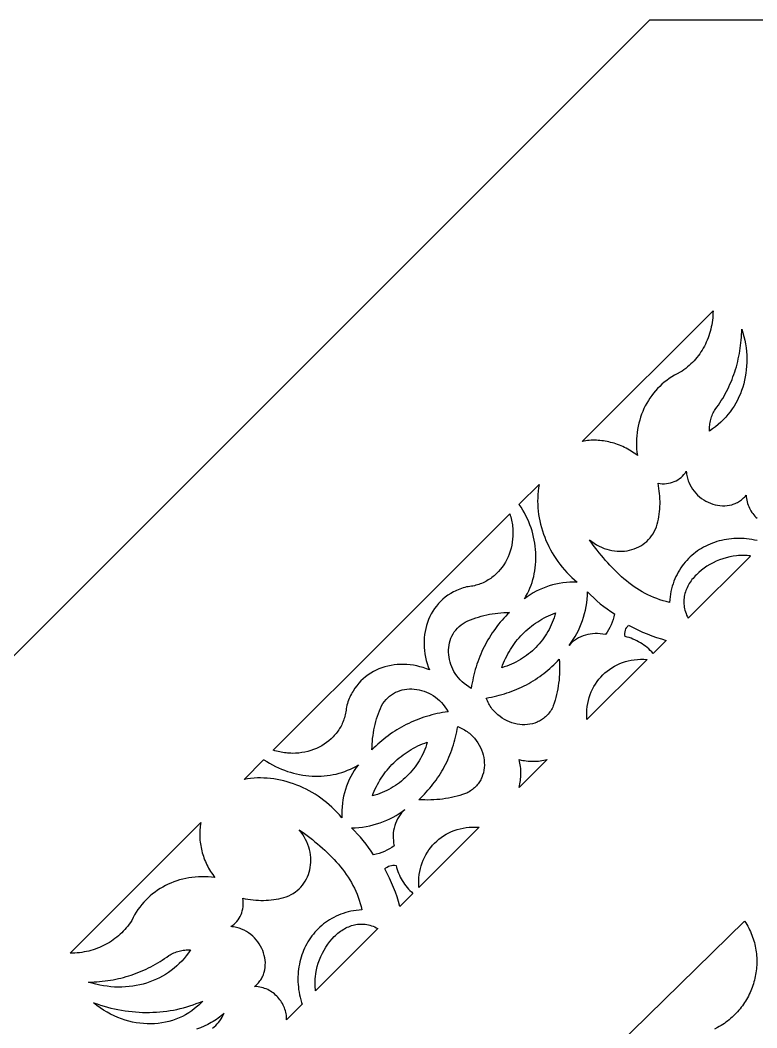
# Model space of a CAD drawing. Extents: x 3927 to 5087, y -513 to 1114.
# Drawn here: x 4330.2 to 4440.6, y 962.5 to 1113.5 of the extents above; entities that cross this region are included whole.
import ezdxf

# ---------------------------------------------------------------- set-up
doc = ezdxf.new("R2010")
doc.units = 0
doc.layers.add('LAYER_1', color=18, linetype='CONTINUOUS')

msp = doc.modelspace()

# ---------------------------------------------------------------- linework, layer by layer
at = {"layer": 'LAYER_1'}
for points in [[(4608.82, 668.5), (4739.16, 798.84), (4739.16, 983.16), (4608.82, 1113.5), (4424.5, 1113.5), (4294.16, 983.16), (4294.16, 798.84), (4424.5, 668.5)], [(4434.01, 1069.59), (4433.99, 1069.24), (4433.97, 1068.88), (4433.93, 1068.53), (4433.88, 1068.19), (4433.82, 1067.84), (4433.76, 1067.51), (4433.68, 1067.17), (4433.59, 1066.84), (4433.5, 1066.51), (4433.39, 1066.19), (4433.27, 1065.87), (4433.15, 1065.55), (4433.01, 1065.24), (4432.87, 1064.94), (4432.72, 1064.64), (4432.56, 1064.35), (4432.38, 1064.06), (4432.2, 1063.77), (4432.02, 1063.5), (4431.82, 1063.23), (4431.61, 1062.96), (4431.4, 1062.71), (4431.17, 1062.46), (4430.94, 1062.21), (4430.7, 1061.98), (4430.46, 1061.75), (4430.2, 1061.53), (4429.94, 1061.31), (4429.67, 1061.11), (4429.39, 1060.91), (4429.1, 1060.72), (4428.67, 1060.51), (4428.26, 1060.28), (4427.85, 1060.04), (4427.46, 1059.78), (4427.09, 1059.51), (4426.72, 1059.22), (4426.37, 1058.92), (4426.04, 1058.61), (4425.72, 1058.28), (4425.41, 1057.95), (4425.12, 1057.6), (4424.84, 1057.23), (4424.57, 1056.86), (4424.33, 1056.48), (4424.09, 1056.09), (4423.87, 1055.68), (4423.67, 1055.27), (4423.49, 1054.85), (4423.32, 1054.42), (4423.16, 1053.98), (4423.03, 1053.54), (4422.91, 1053.08), (4422.81, 1052.62), (4422.72, 1052.16), (4422.65, 1051.69), (4422.6, 1051.21), (4422.57, 1050.73), (4422.55, 1050.24), (4422.56, 1049.75), (4422.58, 1049.25), (4422.62, 1048.75), (4422.68, 1048.25), (4422.45, 1048.43), (4422.22, 1048.59), (4421.98, 1048.75), (4421.74, 1048.91), (4421.5, 1049.06), (4421.25, 1049.2), (4421, 1049.33), (4420.75, 1049.46), (4420.5, 1049.58), (4420.25, 1049.69), (4419.99, 1049.8), (4419.73, 1049.9), (4419.47, 1049.99), (4419.21, 1050.08), (4418.95, 1050.15), (4418.68, 1050.22), (4418.42, 1050.29), (4418.15, 1050.35), (4417.88, 1050.4), (4417.62, 1050.44), (4417.35, 1050.47), (4417.08, 1050.5), (4416.81, 1050.52), (4416.55, 1050.53), (4416.28, 1050.54), (4416.01, 1050.54), (4415.75, 1050.53), (4415.48, 1050.51), (4415.21, 1050.49), (4414.95, 1050.45), (4414.69, 1050.41), (4414.43, 1050.37), (4434.02, 1069.95)], [(4438.33, 1067.2), (4438.5, 1066.64), (4438.65, 1066.08), (4438.78, 1065.52), (4438.88, 1064.96), (4438.97, 1064.4), (4439.03, 1063.84), (4439.07, 1063.28), (4439.08, 1062.73), (4439.08, 1062.18), (4439.06, 1061.64), (4439.01, 1061.1), (4438.94, 1060.57), (4438.86, 1060.04), (4438.75, 1059.52), (4438.62, 1059), (4438.47, 1058.5), (4438.3, 1058), (4438.12, 1057.51), (4437.91, 1057.03), (4437.68, 1056.56), (4437.44, 1056.1), (4437.17, 1055.65), (4436.89, 1055.22), (4436.58, 1054.79), (4436.26, 1054.38), (4435.92, 1053.98), (4435.56, 1053.6), (4435.19, 1053.23), (4434.8, 1052.88), (4434.38, 1052.54), (4433.96, 1052.22), (4433.51, 1051.91), (4433.5, 1052.13), (4433.5, 1052.35), (4433.51, 1052.57), (4433.53, 1052.79), (4433.56, 1053), (4433.59, 1053.21), (4433.63, 1053.42), (4433.68, 1053.63), (4433.74, 1053.83), (4433.81, 1054.03), (4433.88, 1054.23), (4433.96, 1054.43), (4434.05, 1054.62), (4434.15, 1054.8), (4434.25, 1054.99), (4434.36, 1055.16), (4434.6, 1055.48), (4434.82, 1055.81), (4435.05, 1056.14), (4435.26, 1056.47), (4435.47, 1056.81), (4435.67, 1057.15), (4435.86, 1057.5), (4436.05, 1057.85), (4436.23, 1058.2), (4436.4, 1058.56), (4436.56, 1058.92), (4436.72, 1059.29), (4436.87, 1059.66), (4437.01, 1060.03), (4437.15, 1060.4), (4437.28, 1060.78), (4437.4, 1061.16), (4437.52, 1061.55), (4437.62, 1061.94), (4437.72, 1062.33), (4437.81, 1062.72), (4437.9, 1063.12), (4437.98, 1063.52), (4438.05, 1063.92), (4438.11, 1064.32), (4438.16, 1064.73), (4438.21, 1065.13), (4438.25, 1065.54), (4438.28, 1065.96), (4438.3, 1066.37), (4438.32, 1066.78)], [(4407.87, 1043.39), (4407.81, 1042.9), (4407.77, 1042.4), (4407.75, 1041.91), (4407.74, 1041.41), (4407.75, 1040.91), (4407.78, 1040.41), (4407.83, 1039.91), (4407.89, 1039.42), (4407.97, 1038.92), (4408.07, 1038.43), (4408.18, 1037.93), (4408.31, 1037.44), (4408.46, 1036.96), (4408.62, 1036.48), (4408.8, 1036), (4408.99, 1035.52), (4409.2, 1035.06), (4409.43, 1034.59), (4409.67, 1034.13), (4409.92, 1033.68), (4410.19, 1033.24), (4410.48, 1032.8), (4410.78, 1032.37), (4411.09, 1031.95), (4411.42, 1031.53), (4411.77, 1031.13), (4412.12, 1030.73), (4412.49, 1030.35), (4412.88, 1029.97), (4413.28, 1029.61), (4413.69, 1029.26), (4413.14, 1029.26), (4412.59, 1029.25), (4412.05, 1029.21), (4411.52, 1029.15), (4410.99, 1029.07), (4410.47, 1028.97), (4409.95, 1028.84), (4409.45, 1028.69), (4408.95, 1028.52), (4408.46, 1028.33), (4407.98, 1028.12), (4407.52, 1027.89), (4407.06, 1027.64), (4406.62, 1027.37), (4406.19, 1027.07), (4405.77, 1026.76), (4406, 1027.15), (4406.22, 1027.55), (4406.41, 1027.96), (4406.59, 1028.38), (4406.76, 1028.8), (4406.9, 1029.22), (4407.03, 1029.66), (4407.15, 1030.09), (4407.24, 1030.53), (4407.33, 1030.98), (4407.39, 1031.43), (4407.44, 1031.88), (4407.47, 1032.34), (4407.49, 1032.79), (4407.49, 1033.25), (4407.47, 1033.72), (4407.44, 1034.18), (4407.39, 1034.64), (4407.32, 1035.1), (4407.24, 1035.56), (4407.14, 1036.03), (4407.03, 1036.49), (4406.9, 1036.94), (4406.75, 1037.4), (4406.59, 1037.85), (4406.41, 1038.3), (4406.21, 1038.75), (4406, 1039.19), (4405.78, 1039.63), (4405.53, 1040.07), (4405.27, 1040.5), (4405, 1040.92), (4405.04, 1040.98), (4407.95, 1043.89)], [(4403.65, 1039.27), (4403.72, 1039.03), (4403.78, 1038.8), (4403.84, 1038.56), (4403.89, 1038.32), (4403.93, 1038.08), (4403.97, 1037.84), (4404, 1037.6), (4404.02, 1037.36), (4404.04, 1037.12), (4404.05, 1036.88), (4404.05, 1036.64), (4404.04, 1036.17), (4404, 1035.71), (4403.94, 1035.24), (4403.86, 1034.79), (4403.76, 1034.34), (4403.63, 1033.91), (4403.48, 1033.48), (4403.31, 1033.06), (4403.12, 1032.66), (4402.91, 1032.26), (4402.67, 1031.88), (4402.42, 1031.52), (4402.15, 1031.17), (4401.86, 1030.84), (4401.55, 1030.53), (4401.39, 1030.38), (4401.23, 1030.23), (4401.06, 1030.09), (4400.89, 1029.96), (4400.71, 1029.83), (4400.53, 1029.7), (4400.34, 1029.59), (4400.15, 1029.47), (4399.96, 1029.37), (4399.76, 1029.26), (4399.56, 1029.17), (4399.35, 1029.08), (4399.14, 1029), (4398.93, 1028.92), (4398.72, 1028.85), (4398.5, 1028.79), (4398.27, 1028.73), (4398.05, 1028.68), (4397.82, 1028.64), (4397.58, 1028.6), (4397.35, 1028.57), (4397.11, 1028.55), (4396.84, 1028.48), (4396.58, 1028.4), (4396.33, 1028.32), (4396.09, 1028.23), (4395.84, 1028.13), (4395.61, 1028.03), (4395.38, 1027.92), (4395.15, 1027.81), (4394.72, 1027.57), (4394.3, 1027.3), (4393.91, 1027.01), (4393.55, 1026.71), (4393.2, 1026.38), (4392.87, 1026.04), (4392.57, 1025.68), (4392.29, 1025.31), (4392.04, 1024.92), (4391.8, 1024.52), (4391.59, 1024.1), (4391.4, 1023.68), (4391.24, 1023.24), (4391.09, 1022.79), (4390.97, 1022.34), (4390.87, 1021.88), (4390.8, 1021.41), (4390.75, 1020.93), (4390.72, 1020.45), (4390.72, 1019.97), (4390.74, 1019.48), (4390.79, 1019), (4390.85, 1018.51), (4390.94, 1018.02), (4391.06, 1017.54), (4391.2, 1017.05), (4391.36, 1016.57), (4391.55, 1016.1), (4391.08, 1016.29), (4390.6, 1016.45), (4390.11, 1016.59), (4389.63, 1016.71), (4389.14, 1016.8), (4388.65, 1016.87), (4388.17, 1016.91), (4387.68, 1016.93), (4387.2, 1016.93), (4386.72, 1016.9), (4386.24, 1016.85), (4385.78, 1016.78), (4385.31, 1016.68), (4384.86, 1016.56), (4384.41, 1016.42), (4383.97, 1016.25), (4383.55, 1016.06), (4383.13, 1015.85), (4382.73, 1015.61), (4382.34, 1015.36), (4381.97, 1015.08), (4381.61, 1014.78), (4381.27, 1014.45), (4380.94, 1014.11), (4380.64, 1013.74), (4380.35, 1013.35), (4380.09, 1012.93), (4379.96, 1012.72), (4379.84, 1012.5), (4379.73, 1012.27), (4379.62, 1012.04), (4379.52, 1011.81), (4379.42, 1011.57), (4379.33, 1011.32), (4379.25, 1011.07), (4379.17, 1010.81), (4379.1, 1010.55), (4379.08, 1010.31), (4379.05, 1010.07), (4379.02, 1009.84), (4378.97, 1009.61), (4378.92, 1009.38), (4378.87, 1009.16), (4378.8, 1008.94), (4378.73, 1008.72), (4378.65, 1008.51), (4378.57, 1008.3), (4378.48, 1008.09), (4378.39, 1007.89), (4378.29, 1007.69), (4378.18, 1007.5), (4378.07, 1007.31), (4377.95, 1007.12), (4377.82, 1006.94), (4377.69, 1006.77), (4377.56, 1006.59), (4377.42, 1006.42), (4377.27, 1006.26), (4377.12, 1006.1), (4376.81, 1005.79), (4376.48, 1005.5), (4376.13, 1005.23), (4375.77, 1004.98), (4375.39, 1004.75), (4375, 1004.53), (4374.59, 1004.34), (4374.17, 1004.17), (4373.75, 1004.02), (4373.31, 1003.89), (4372.86, 1003.79), (4372.41, 1003.71), (4371.95, 1003.65), (4371.48, 1003.61), (4371.01, 1003.6), (4370.77, 1003.61), (4370.53, 1003.62), (4370.29, 1003.63), (4370.06, 1003.66), (4369.82, 1003.68), (4369.58, 1003.72), (4369.34, 1003.76), (4369.1, 1003.81), (4368.86, 1003.87), (4368.62, 1003.93), (4368.38, 1004), (4368.14, 1004.07), (4385.86, 1021.79), (4403.58, 1039.51)], [(4415.21, 1027.81), (4415.67, 1027.34), (4416.14, 1026.89), (4416.63, 1026.45), (4417.13, 1026.03), (4417.64, 1025.62), (4418.17, 1025.24), (4418.7, 1024.86), (4419.25, 1024.51), (4419.16, 1024.09), (4419.05, 1023.67), (4418.91, 1023.26), (4418.75, 1022.87), (4418.57, 1022.48), (4418.36, 1022.11), (4418.14, 1021.75), (4417.9, 1021.4), (4417.51, 1021.48), (4417.12, 1021.53), (4416.73, 1021.55), (4416.35, 1021.55), (4415.98, 1021.53), (4415.6, 1021.48), (4415.24, 1021.41), (4414.89, 1021.32), (4414.54, 1021.2), (4414.2, 1021.06), (4413.88, 1020.9), (4413.56, 1020.72), (4413.26, 1020.52), (4412.97, 1020.3), (4412.7, 1020.05), (4412.45, 1019.79), (4412.76, 1020.22), (4413.07, 1020.65), (4413.35, 1021.1), (4413.61, 1021.57), (4413.85, 1022.04), (4414.08, 1022.52), (4414.28, 1023.02), (4414.47, 1023.52), (4414.63, 1024.03), (4414.78, 1024.55), (4414.9, 1025.08), (4415, 1025.61), (4415.09, 1026.15), (4415.15, 1026.7), (4415.19, 1027.25)], [(4403.53, 1024.73), (4403.24, 1024.45), (4402.96, 1024.16), (4402.68, 1023.87), (4402.41, 1023.57), (4402.15, 1023.26), (4401.9, 1022.95), (4401.65, 1022.64), (4401.41, 1022.32), (4401.17, 1021.99), (4400.94, 1021.66), (4400.72, 1021.33), (4400.51, 1020.99), (4400.3, 1020.64), (4400.1, 1020.29), (4399.91, 1019.94), (4399.73, 1019.58), (4399.55, 1019.22), (4399.38, 1018.85), (4399.22, 1018.48), (4399.06, 1018.11), (4398.91, 1017.73), (4398.77, 1017.34), (4398.64, 1016.96), (4398.51, 1016.57), (4398.4, 1016.18), (4398.29, 1015.78), (4398.19, 1015.38), (4398.09, 1014.98), (4398.01, 1014.57), (4397.93, 1014.16), (4397.86, 1013.75), (4397.8, 1013.33), (4397.42, 1013.56), (4397.07, 1013.8), (4396.74, 1014.05), (4396.43, 1014.33), (4396.14, 1014.61), (4395.87, 1014.92), (4395.63, 1015.23), (4395.41, 1015.55), (4395.2, 1015.89), (4395.03, 1016.23), (4394.87, 1016.58), (4394.73, 1016.94), (4394.62, 1017.29), (4394.53, 1017.66), (4394.47, 1018.02), (4394.42, 1018.39), (4394.4, 1018.75), (4394.4, 1019.12), (4394.43, 1019.48), (4394.48, 1019.83), (4394.55, 1020.18), (4394.64, 1020.53), (4394.76, 1020.86), (4394.91, 1021.19), (4395.07, 1021.5), (4395.26, 1021.8), (4395.48, 1022.09), (4395.72, 1022.37), (4395.98, 1022.62), (4396.27, 1022.87), (4396.58, 1023.09), (4396.74, 1023.19), (4396.91, 1023.29), (4397.3, 1023.46), (4397.69, 1023.62), (4398.08, 1023.77), (4398.48, 1023.91), (4398.88, 1024.03), (4399.29, 1024.15), (4399.7, 1024.26), (4400.11, 1024.35), (4400.53, 1024.44), (4400.95, 1024.51), (4401.37, 1024.57), (4401.8, 1024.63), (4402.23, 1024.67), (4402.66, 1024.7), (4403.09, 1024.72)], [(4410.43, 1024.67), (4410.32, 1024.29), (4410.21, 1023.93), (4410.08, 1023.57), (4409.94, 1023.21), (4409.78, 1022.86), (4409.62, 1022.52), (4409.45, 1022.18), (4409.27, 1021.85), (4409.08, 1021.53), (4408.88, 1021.22), (4408.67, 1020.91), (4408.45, 1020.61), (4408.22, 1020.32), (4407.99, 1020.03), (4407.74, 1019.76), (4407.48, 1019.49), (4407.22, 1019.23), (4406.95, 1018.98), (4406.67, 1018.73), (4406.38, 1018.5), (4406.09, 1018.28), (4405.79, 1018.06), (4405.48, 1017.85), (4405.16, 1017.66), (4404.83, 1017.47), (4404.5, 1017.29), (4404.16, 1017.12), (4403.82, 1016.97), (4403.47, 1016.82), (4403.11, 1016.68), (4402.74, 1016.56), (4402.37, 1016.44), (4402.5, 1016.8), (4402.64, 1017.15), (4402.79, 1017.5), (4402.95, 1017.84), (4403.11, 1018.18), (4403.28, 1018.51), (4403.47, 1018.83), (4403.66, 1019.15), (4403.86, 1019.47), (4404.06, 1019.77), (4404.28, 1020.07), (4404.5, 1020.37), (4404.73, 1020.65), (4404.97, 1020.93), (4405.22, 1021.21), (4405.47, 1021.47), (4405.73, 1021.73), (4406, 1021.98), (4406.27, 1022.23), (4406.56, 1022.46), (4406.84, 1022.69), (4407.14, 1022.91), (4407.44, 1023.13), (4407.75, 1023.33), (4408.06, 1023.53), (4408.38, 1023.72), (4408.71, 1023.9), (4409.04, 1024.07), (4409.38, 1024.23), (4409.73, 1024.38), (4410.08, 1024.53)], [(4421.38, 1022.81), (4422.06, 1022.45), (4422.75, 1022.11), (4423.44, 1021.79), (4424.14, 1021.5), (4424.84, 1021.23), (4425.56, 1020.97), (4426.28, 1020.75), (4427, 1020.54), (4425.04, 1018.58), (4424.83, 1018.81), (4424.61, 1019.04), (4424.38, 1019.25), (4424.15, 1019.46), (4423.9, 1019.66), (4423.65, 1019.84), (4423.4, 1020.02), (4423.14, 1020.18), (4422.87, 1020.34), (4422.59, 1020.48), (4422.31, 1020.62), (4422.03, 1020.74), (4421.74, 1020.85), (4421.45, 1020.95), (4421.15, 1021.03), (4420.85, 1021.11), (4420.82, 1021.35), (4420.82, 1021.59), (4420.85, 1021.82), (4420.9, 1022.05), (4420.98, 1022.26), (4421.09, 1022.46), (4421.15, 1022.55), (4421.22, 1022.64), (4421.3, 1022.73)], [(4410.99, 1017.72), (4411.02, 1017.26), (4411.03, 1016.81), (4411.04, 1016.36), (4411.03, 1015.91), (4411.01, 1015.47), (4410.98, 1015.02), (4410.95, 1014.58), (4410.89, 1014.14), (4410.83, 1013.7), (4410.76, 1013.27), (4410.68, 1012.83), (4410.58, 1012.41), (4410.47, 1011.98), (4410.36, 1011.56), (4410.23, 1011.14), (4410.09, 1010.73), (4410, 1010.53), (4409.91, 1010.34), (4409.8, 1010.16), (4409.7, 1009.98), (4409.58, 1009.82), (4409.46, 1009.66), (4409.34, 1009.5), (4409.21, 1009.36), (4409.07, 1009.22), (4408.93, 1009.08), (4408.79, 1008.96), (4408.64, 1008.84), (4408.49, 1008.73), (4408.33, 1008.63), (4408.17, 1008.53), (4408, 1008.44), (4407.83, 1008.36), (4407.66, 1008.28), (4407.31, 1008.15), (4406.95, 1008.04), (4406.58, 1007.97), (4406.21, 1007.92), (4405.83, 1007.9), (4405.44, 1007.9), (4405.06, 1007.93), (4404.67, 1007.99), (4404.29, 1008.07), (4403.9, 1008.18), (4403.53, 1008.32), (4403.16, 1008.48), (4402.8, 1008.66), (4402.45, 1008.87), (4402.11, 1009.11), (4401.78, 1009.37), (4401.47, 1009.66), (4401.18, 1009.97), (4401.04, 1010.13), (4400.9, 1010.3), (4400.77, 1010.48), (4400.65, 1010.66), (4400.53, 1010.85), (4400.42, 1011.04), (4400.31, 1011.24), (4400.21, 1011.45), (4400.11, 1011.66), (4400.02, 1011.88), (4400.42, 1011.95), (4400.82, 1012.02), (4401.22, 1012.11), (4401.61, 1012.2), (4402, 1012.3), (4402.39, 1012.41), (4402.77, 1012.52), (4403.15, 1012.65), (4403.53, 1012.78), (4403.9, 1012.91), (4404.27, 1013.06), (4404.64, 1013.21), (4405, 1013.37), (4405.35, 1013.54), (4405.71, 1013.71), (4406.06, 1013.89), (4406.4, 1014.08), (4406.74, 1014.27), (4407.08, 1014.48), (4407.41, 1014.69), (4407.73, 1014.9), (4408.06, 1015.12), (4408.37, 1015.35), (4408.68, 1015.59), (4408.99, 1015.83), (4409.29, 1016.08), (4409.59, 1016.34), (4409.88, 1016.6), (4410.17, 1016.87), (4410.45, 1017.15), (4410.72, 1017.43)], [(4415.12, 1008.67), (4415.09, 1009.17), (4415.09, 1009.66), (4415.12, 1010.14), (4415.17, 1010.61), (4415.25, 1011.08), (4415.35, 1011.53), (4415.47, 1011.97), (4415.61, 1012.4), (4415.78, 1012.82), (4415.97, 1013.22), (4416.18, 1013.61), (4416.41, 1013.99), (4416.65, 1014.35), (4416.92, 1014.7), (4417.2, 1015.03), (4417.51, 1015.35), (4417.82, 1015.65), (4418.16, 1015.93), (4418.51, 1016.19), (4418.87, 1016.43), (4419.25, 1016.66), (4419.64, 1016.86), (4420.04, 1017.05), (4420.46, 1017.21), (4420.89, 1017.35), (4421.32, 1017.47), (4421.77, 1017.57), (4422.23, 1017.64), (4422.7, 1017.69), (4423.17, 1017.72), (4423.65, 1017.72), (4424.14, 1017.69)], [(4384.36, 1010.74), (4384.56, 1011.07), (4384.79, 1011.39), (4385.03, 1011.67), (4385.29, 1011.94), (4385.56, 1012.17), (4385.85, 1012.39), (4386.15, 1012.58), (4386.47, 1012.75), (4386.79, 1012.89), (4387.13, 1013.01), (4387.47, 1013.1), (4387.82, 1013.17), (4388.17, 1013.22), (4388.53, 1013.25), (4388.9, 1013.25), (4389.26, 1013.23), (4389.63, 1013.19), (4389.99, 1013.12), (4390.36, 1013.03), (4390.72, 1012.92), (4391.07, 1012.78), (4391.42, 1012.63), (4391.76, 1012.45), (4392.1, 1012.25), (4392.42, 1012.02), (4392.74, 1011.78), (4393.04, 1011.51), (4393.32, 1011.22), (4393.6, 1010.91), (4393.86, 1010.58), (4394.1, 1010.23), (4394.32, 1009.85), (4393.9, 1009.79), (4393.49, 1009.72), (4393.08, 1009.64), (4392.67, 1009.56), (4392.27, 1009.46), (4391.87, 1009.36), (4391.48, 1009.25), (4391.08, 1009.14), (4390.69, 1009.01), (4390.31, 1008.88), (4389.92, 1008.74), (4389.55, 1008.59), (4389.17, 1008.44), (4388.8, 1008.27), (4388.43, 1008.1), (4388.07, 1007.93), (4387.71, 1007.74), (4387.36, 1007.55), (4387.01, 1007.35), (4386.67, 1007.14), (4386.33, 1006.93), (4385.99, 1006.71), (4385.66, 1006.48), (4385.33, 1006.25), (4385.01, 1006), (4384.7, 1005.75), (4384.39, 1005.5), (4384.08, 1005.24), (4383.78, 1004.97), (4383.49, 1004.69), (4383.2, 1004.41), (4382.92, 1004.12), (4382.93, 1004.56), (4382.95, 1004.99), (4382.98, 1005.42), (4383.02, 1005.85), (4383.08, 1006.28), (4383.14, 1006.7), (4383.22, 1007.12), (4383.3, 1007.54), (4383.4, 1007.95), (4383.5, 1008.36), (4383.62, 1008.77), (4383.75, 1009.17), (4383.88, 1009.57), (4384.03, 1009.96), (4384.19, 1010.35)], [(4395.77, 1007.63), (4395.99, 1007.54), (4396.2, 1007.45), (4396.41, 1007.34), (4396.61, 1007.24), (4396.8, 1007.12), (4396.99, 1007), (4397.17, 1006.88), (4397.35, 1006.75), (4397.52, 1006.61), (4397.68, 1006.47), (4397.99, 1006.18), (4398.28, 1005.87), (4398.54, 1005.54), (4398.78, 1005.2), (4398.99, 1004.85), (4399.17, 1004.49), (4399.33, 1004.12), (4399.47, 1003.75), (4399.58, 1003.37), (4399.66, 1002.98), (4399.72, 1002.6), (4399.75, 1002.21), (4399.76, 1001.82), (4399.73, 1001.44), (4399.68, 1001.07), (4399.61, 1000.7), (4399.5, 1000.34), (4399.37, 999.99), (4399.3, 999.82), (4399.21, 999.65), (4399.12, 999.48), (4399.03, 999.32), (4398.92, 999.17), (4398.81, 999.01), (4398.69, 998.86), (4398.57, 998.72), (4398.44, 998.58), (4398.3, 998.44), (4398.15, 998.31), (4398, 998.19), (4397.83, 998.07), (4397.67, 997.96), (4397.49, 997.85), (4397.31, 997.75), (4397.12, 997.65), (4396.92, 997.56), (4396.51, 997.42), (4396.09, 997.29), (4395.67, 997.18), (4395.24, 997.07), (4394.82, 996.98), (4394.38, 996.89), (4393.95, 996.82), (4393.51, 996.76), (4393.07, 996.71), (4392.63, 996.67), (4392.19, 996.64), (4391.74, 996.62), (4391.29, 996.61), (4390.84, 996.62), (4390.39, 996.64), (4389.94, 996.66), (4390.22, 996.93), (4390.51, 997.21), (4390.78, 997.49), (4391.05, 997.77), (4391.31, 998.06), (4391.57, 998.36), (4391.82, 998.66), (4392.06, 998.97), (4392.3, 999.28), (4392.53, 999.59), (4392.75, 999.92), (4392.97, 1000.24), (4393.17, 1000.57), (4393.38, 1000.91), (4393.57, 1001.25), (4393.76, 1001.59), (4393.94, 1001.94), (4394.12, 1002.3), (4394.28, 1002.65), (4394.44, 1003.02), (4394.59, 1003.38), (4394.74, 1003.75), (4394.88, 1004.12), (4395.01, 1004.5), (4395.13, 1004.88), (4395.24, 1005.26), (4395.35, 1005.65), (4395.45, 1006.04), (4395.54, 1006.43), (4395.63, 1006.83), (4395.7, 1007.23)], [(4391.21, 1005.28), (4391.1, 1004.91), (4390.97, 1004.54), (4390.83, 1004.19), (4390.69, 1003.83), (4390.53, 1003.49), (4390.36, 1003.15), (4390.18, 1002.82), (4390, 1002.49), (4389.8, 1002.18), (4389.59, 1001.87), (4389.38, 1001.56), (4389.15, 1001.27), (4388.92, 1000.98), (4388.67, 1000.7), (4388.42, 1000.43), (4388.16, 1000.17), (4387.89, 999.91), (4387.62, 999.67), (4387.33, 999.43), (4387.04, 999.2), (4386.74, 998.98), (4386.43, 998.77), (4386.12, 998.57), (4385.8, 998.38), (4385.47, 998.2), (4385.13, 998.03), (4384.79, 997.87), (4384.44, 997.72), (4384.09, 997.58), (4383.73, 997.45), (4383.36, 997.33), (4382.98, 997.22), (4383.12, 997.57), (4383.27, 997.92), (4383.42, 998.27), (4383.58, 998.61), (4383.76, 998.94), (4383.94, 999.27), (4384.12, 999.59), (4384.32, 999.9), (4384.53, 1000.21), (4384.74, 1000.51), (4384.96, 1000.81), (4385.19, 1001.1), (4385.43, 1001.38), (4385.67, 1001.65), (4385.92, 1001.92), (4386.18, 1002.18), (4386.45, 1002.43), (4386.72, 1002.68), (4387, 1002.92), (4387.29, 1003.15), (4387.58, 1003.37), (4387.88, 1003.59), (4388.19, 1003.8), (4388.5, 1003.99), (4388.82, 1004.18), (4389.14, 1004.37), (4389.47, 1004.54), (4389.81, 1004.71), (4390.15, 1004.86), (4390.5, 1005.01), (4390.85, 1005.15)], [(4366.73, 1002.65), (4367.16, 1002.38), (4367.58, 1002.12), (4368.02, 1001.88), (4368.46, 1001.65), (4368.9, 1001.44), (4369.35, 1001.24), (4369.8, 1001.07), (4370.25, 1000.9), (4370.71, 1000.76), (4371.17, 1000.63), (4371.63, 1000.51), (4372.09, 1000.41), (4372.55, 1000.33), (4373.01, 1000.27), (4373.47, 1000.22), (4373.94, 1000.18), (4374.4, 1000.17), (4374.86, 1000.17), (4375.31, 1000.18), (4375.77, 1000.21), (4376.22, 1000.26), (4376.67, 1000.33), (4377.12, 1000.41), (4377.56, 1000.5), (4378, 1000.62), (4378.43, 1000.75), (4378.85, 1000.9), (4379.28, 1001.06), (4379.69, 1001.24), (4380.1, 1001.44), (4380.5, 1001.65), (4380.89, 1001.88), (4380.58, 1001.46), (4380.28, 1001.03), (4380.01, 1000.59), (4379.76, 1000.13), (4379.53, 999.67), (4379.32, 999.19), (4379.13, 998.7), (4378.96, 998.2), (4378.81, 997.7), (4378.68, 997.18), (4378.58, 996.66), (4378.5, 996.13), (4378.44, 995.6), (4378.4, 995.06), (4378.39, 994.51), (4378.39, 993.96), (4378.04, 994.37), (4377.68, 994.77), (4377.3, 995.16), (4376.92, 995.53), (4376.52, 995.89), (4376.12, 996.23), (4375.7, 996.56), (4375.28, 996.87), (4374.85, 997.17), (4374.41, 997.46), (4373.97, 997.73), (4373.52, 997.98), (4373.06, 998.22), (4372.6, 998.45), (4372.13, 998.66), (4371.65, 998.85), (4371.17, 999.03), (4370.69, 999.19), (4370.21, 999.34), (4369.72, 999.47), (4369.23, 999.58), (4368.73, 999.68), (4368.24, 999.76), (4367.74, 999.83), (4367.24, 999.87), (4366.74, 999.9), (4366.24, 999.91), (4365.75, 999.91), (4365.25, 999.88), (4364.75, 999.84), (4364.26, 999.78), (4363.77, 999.7), (4366.67, 1002.61)], [(4404.97, 998.5), (4405.03, 998.75), (4405.08, 999.01), (4405.13, 999.26), (4405.17, 999.52), (4405.2, 999.77), (4405.22, 1000.03), (4405.23, 1000.29), (4405.24, 1000.55), (4405.23, 1000.82), (4405.22, 1001.08), (4405.21, 1001.34), (4405.18, 1001.61), (4405.14, 1001.87), (4405.1, 1002.13), (4405.05, 1002.39), (4405, 1002.66), (4405.26, 1002.6), (4405.52, 1002.55), (4405.78, 1002.51), (4406.05, 1002.47), (4406.31, 1002.45), (4406.57, 1002.43), (4406.83, 1002.42), (4407.1, 1002.41), (4407.36, 1002.42), (4407.62, 1002.43), (4407.88, 1002.45), (4408.14, 1002.48), (4408.39, 1002.52), (4408.65, 1002.57), (4408.9, 1002.62), (4409.15, 1002.69)], [(4387.86, 995.21), (4387.6, 994.95), (4387.35, 994.68), (4387.13, 994.39), (4386.93, 994.09), (4386.75, 993.78), (4386.59, 993.45), (4386.45, 993.11), (4386.33, 992.77), (4386.24, 992.41), (4386.17, 992.05), (4386.12, 991.68), (4386.1, 991.3), (4386.1, 990.92), (4386.13, 990.53), (4386.17, 990.14), (4386.25, 989.76), (4385.9, 989.51), (4385.54, 989.29), (4385.17, 989.08), (4384.79, 988.9), (4384.39, 988.74), (4383.98, 988.61), (4383.57, 988.49), (4383.14, 988.4), (4382.79, 988.95), (4382.42, 989.48), (4382.03, 990.01), (4381.62, 990.52), (4381.2, 991.02), (4380.76, 991.51), (4380.31, 991.98), (4379.84, 992.44), (4380.4, 992.46), (4380.95, 992.5), (4381.5, 992.56), (4382.04, 992.65), (4382.58, 992.75), (4383.1, 992.88), (4383.62, 993.02), (4384.13, 993.19), (4384.64, 993.37), (4385.13, 993.57), (4385.61, 993.8), (4386.08, 994.04), (4386.55, 994.3), (4387, 994.59), (4387.44, 994.89)], [(4357.24, 992.96), (4357.2, 992.7), (4357.17, 992.44), (4357.14, 992.17), (4357.12, 991.91), (4357.11, 991.64), (4357.11, 991.37), (4357.12, 991.11), (4357.13, 990.84), (4357.15, 990.57), (4357.18, 990.3), (4357.21, 990.03), (4357.26, 989.77), (4357.31, 989.5), (4357.36, 989.23), (4357.43, 988.97), (4357.5, 988.71), (4357.58, 988.44), (4357.66, 988.18), (4357.75, 987.92), (4357.85, 987.66), (4357.96, 987.4), (4358.07, 987.15), (4358.19, 986.9), (4358.32, 986.65), (4358.45, 986.4), (4358.6, 986.15), (4358.74, 985.91), (4358.9, 985.67), (4359.06, 985.43), (4359.23, 985.2), (4359.4, 984.97), (4358.9, 985.03), (4358.4, 985.07), (4357.9, 985.09), (4357.41, 985.1), (4356.92, 985.08), (4356.44, 985.05), (4355.96, 985), (4355.49, 984.93), (4355.03, 984.85), (4354.57, 984.74), (4354.11, 984.62), (4353.67, 984.49), (4353.23, 984.33), (4352.8, 984.16), (4352.38, 983.98), (4351.97, 983.78), (4351.57, 983.56), (4351.17, 983.33), (4350.79, 983.08), (4350.42, 982.81), (4350.06, 982.54), (4349.71, 982.24), (4349.37, 981.94), (4349.04, 981.61), (4348.73, 981.28), (4348.43, 980.93), (4348.14, 980.56), (4347.87, 980.19), (4347.61, 979.8), (4347.37, 979.4), (4347.14, 978.98), (4346.93, 978.55), (4346.74, 978.27), (4346.54, 977.99), (4346.34, 977.71), (4346.12, 977.45), (4345.9, 977.2), (4345.67, 976.95), (4345.44, 976.71), (4345.19, 976.48), (4344.94, 976.25), (4344.69, 976.04), (4344.42, 975.83), (4344.15, 975.64), (4343.88, 975.45), (4343.59, 975.27), (4343.31, 975.1), (4343.01, 974.93), (4342.71, 974.78), (4342.41, 974.64), (4342.1, 974.5), (4341.78, 974.38), (4341.47, 974.26), (4341.14, 974.15), (4340.81, 974.06), (4340.48, 973.97), (4340.15, 973.89), (4339.81, 973.83), (4339.46, 973.77), (4339.12, 973.72), (4338.77, 973.69), (4338.41, 973.66), (4338.06, 973.64), (4337.7, 973.64), (4357.29, 993.22)], [(4389.96, 983.51), (4389.94, 984), (4389.94, 984.48), (4389.96, 984.95), (4390.01, 985.42), (4390.08, 985.88), (4390.18, 986.33), (4390.3, 986.76), (4390.44, 987.19), (4390.61, 987.61), (4390.79, 988.01), (4390.99, 988.4), (4391.22, 988.78), (4391.46, 989.14), (4391.72, 989.49), (4392.01, 989.83), (4392.3, 990.15), (4392.62, 990.45), (4392.95, 990.73), (4393.3, 991), (4393.66, 991.24), (4394.04, 991.47), (4394.43, 991.68), (4394.83, 991.87), (4395.25, 992.04), (4395.68, 992.18), (4396.12, 992.3), (4396.57, 992.4), (4397.04, 992.48), (4397.51, 992.53), (4397.99, 992.56), (4398.49, 992.56), (4398.99, 992.53)], [(4372.82, 991.57), (4373.6, 990.97), (4373.99, 990.67), (4374.37, 990.36), (4374.75, 990.05), (4375.12, 989.73), (4375.49, 989.41), (4375.85, 989.08), (4376.21, 988.74), (4376.56, 988.4), (4376.9, 988.05), (4377.24, 987.7), (4377.57, 987.34), (4377.89, 986.97), (4378.2, 986.6), (4378.5, 986.22), (4378.79, 985.84), (4379.07, 985.45), (4379.34, 985.05), (4379.59, 984.64), (4379.84, 984.23), (4380.07, 983.81), (4380.29, 983.38), (4380.5, 982.94), (4380.69, 982.5), (4380.86, 982.05), (4381.03, 981.59), (4381.17, 981.12), (4381.3, 980.64), (4381.42, 980.16), (4380.99, 980.12), (4380.58, 980.07), (4380.17, 980.01), (4379.77, 979.93), (4379.38, 979.84), (4379, 979.73), (4378.62, 979.61), (4378.26, 979.49), (4377.91, 979.34), (4377.56, 979.19), (4377.22, 979.02), (4376.89, 978.85), (4376.57, 978.66), (4376.27, 978.46), (4375.97, 978.25), (4375.68, 978.03), (4375.39, 977.81), (4375.12, 977.57), (4374.86, 977.32), (4374.61, 977.06), (4374.37, 976.8), (4374.14, 976.52), (4373.92, 976.24), (4373.71, 975.95), (4373.51, 975.66), (4373.32, 975.35), (4373.15, 975.04), (4372.98, 974.72), (4372.82, 974.4), (4372.68, 974.07), (4372.55, 973.73), (4372.42, 973.39), (4372.31, 973.05), (4372.21, 972.69), (4372.12, 972.34), (4372.05, 971.98), (4371.98, 971.61), (4371.93, 971.25), (4371.89, 970.88), (4371.86, 970.5), (4371.84, 970.12), (4371.84, 969.74), (4371.84, 969.36), (4371.86, 968.98), (4371.9, 968.59), (4371.94, 968.21), (4372, 967.82), (4372.07, 967.43), (4372.15, 967.04), (4372.25, 966.65), (4372.36, 966.26), (4372.45, 965.99), (4370.14, 963.68), (4370.14, 963.91), (4370.13, 964.13), (4370.1, 964.36), (4370.06, 964.58), (4370.02, 964.8), (4369.96, 965.02), (4369.89, 965.24), (4369.81, 965.46), (4369.72, 965.67), (4369.62, 965.88), (4369.51, 966.09), (4369.39, 966.29), (4369.26, 966.49), (4369.13, 966.68), (4368.98, 966.87), (4368.83, 967.05), (4368.66, 967.22), (4368.49, 967.38), (4368.31, 967.54), (4368.12, 967.69), (4367.93, 967.83), (4367.73, 967.96), (4367.52, 968.08), (4367.3, 968.19), (4367.08, 968.29), (4366.84, 968.38), (4366.61, 968.46), (4366.36, 968.52), (4366.12, 968.57), (4365.86, 968.61), (4365.6, 968.64), (4365.33, 968.65), (4365.49, 968.78), (4365.64, 968.91), (4365.77, 969.05), (4365.9, 969.19), (4366.03, 969.34), (4366.14, 969.49), (4366.25, 969.64), (4366.35, 969.8), (4366.44, 969.96), (4366.52, 970.12), (4366.6, 970.29), (4366.66, 970.46), (4366.72, 970.63), (4366.78, 970.8), (4366.86, 971.15), (4366.92, 971.51), (4366.94, 971.87), (4366.95, 972.23), (4366.92, 972.59), (4366.87, 972.96), (4366.79, 973.32), (4366.69, 973.68), (4366.56, 974.03), (4366.41, 974.37), (4366.24, 974.71), (4366.04, 975.04), (4365.83, 975.35), (4365.59, 975.65), (4365.33, 975.94), (4365.05, 976.21), (4364.76, 976.46), (4364.44, 976.69), (4364.11, 976.9), (4363.76, 977.09), (4363.39, 977.26), (4363.2, 977.33), (4363.01, 977.39), (4362.81, 977.45), (4362.61, 977.5), (4362.41, 977.55), (4362.2, 977.58), (4361.99, 977.61), (4361.77, 977.63), (4362.03, 977.8), (4362.26, 977.99), (4362.48, 978.2), (4362.69, 978.42), (4362.87, 978.65), (4363.03, 978.9), (4363.18, 979.16), (4363.31, 979.43), (4363.41, 979.71), (4363.5, 980), (4363.56, 980.3), (4363.61, 980.6), (4363.63, 980.91), (4363.63, 981.23), (4363.61, 981.55), (4363.56, 981.88), (4363.95, 981.8), (4364.34, 981.73), (4364.73, 981.68), (4365.12, 981.64), (4365.51, 981.6), (4365.9, 981.58), (4366.29, 981.57), (4366.68, 981.57), (4367.06, 981.58), (4367.44, 981.61), (4367.83, 981.64), (4368.21, 981.69), (4368.58, 981.74), (4368.96, 981.81), (4369.33, 981.89), (4369.7, 981.98), (4370.08, 982.11), (4370.45, 982.26), (4370.8, 982.43), (4371.13, 982.62), (4371.45, 982.83), (4371.74, 983.06), (4372.02, 983.31), (4372.27, 983.57), (4372.51, 983.85), (4372.73, 984.14), (4372.92, 984.45), (4373.1, 984.77), (4373.25, 985.1), (4373.39, 985.44), (4373.5, 985.79), (4373.6, 986.14), (4373.67, 986.51), (4373.72, 986.88), (4373.75, 987.25), (4373.76, 987.63), (4373.74, 988.01), (4373.7, 988.4), (4373.64, 988.79), (4373.56, 989.17), (4373.45, 989.56), (4373.32, 989.94), (4373.17, 990.32), (4372.99, 990.7), (4372.78, 991.07), (4372.56, 991.43), (4372.31, 991.79), (4372.03, 992.14)], [(4384.84, 986.27), (4384.92, 986.35), (4385.01, 986.43), (4385.1, 986.5), (4385.19, 986.56), (4385.39, 986.67), (4385.6, 986.75), (4385.83, 986.81), (4386.06, 986.83), (4386.3, 986.83), (4386.54, 986.8), (4386.62, 986.5), (4386.7, 986.2), (4386.8, 985.91), (4386.91, 985.62), (4387.03, 985.34), (4387.17, 985.06), (4387.31, 984.78), (4387.47, 984.52), (4387.63, 984.25), (4387.81, 984), (4388, 983.75), (4388.19, 983.51), (4388.4, 983.27), (4388.61, 983.04), (4388.84, 982.83), (4389.07, 982.62), (4387.11, 980.65), (4386.91, 981.38), (4386.68, 982.09), (4386.43, 982.81), (4386.15, 983.51), (4385.86, 984.21), (4385.54, 984.91), (4385.2, 985.59)], [(4352.49, 973.29), (4352.67, 973.4), (4352.85, 973.5), (4353.04, 973.6), (4353.23, 973.69), (4353.42, 973.77), (4353.62, 973.84), (4353.82, 973.91), (4354.02, 973.97), (4354.23, 974.02), (4354.44, 974.06), (4354.65, 974.09), (4354.87, 974.12), (4355.08, 974.14), (4355.3, 974.15), (4355.52, 974.15), (4355.74, 974.14), (4355.44, 973.7), (4355.11, 973.27), (4354.78, 972.86), (4354.42, 972.46), (4354.05, 972.09), (4353.67, 971.73), (4353.27, 971.39), (4352.86, 971.07), (4352.43, 970.77), (4352, 970.48), (4351.55, 970.22), (4351.09, 969.97), (4350.62, 969.74), (4350.14, 969.54), (4349.65, 969.35), (4349.15, 969.18), (4348.65, 969.03), (4348.13, 968.9), (4347.61, 968.79), (4347.08, 968.71), (4346.55, 968.64), (4346.01, 968.6), (4345.47, 968.57), (4344.92, 968.57), (4344.37, 968.58), (4343.81, 968.62), (4343.25, 968.69), (4342.7, 968.77), (4342.13, 968.87), (4341.57, 969), (4341.01, 969.15), (4340.45, 969.32), (4340.87, 969.33), (4341.28, 969.35), (4341.7, 969.37), (4342.11, 969.4), (4342.52, 969.44), (4342.93, 969.49), (4343.33, 969.54), (4343.73, 969.61), (4344.14, 969.68), (4344.53, 969.75), (4344.93, 969.84), (4345.32, 969.93), (4345.71, 970.03), (4346.1, 970.14), (4346.49, 970.25), (4346.87, 970.37), (4347.25, 970.5), (4347.62, 970.64), (4348, 970.78), (4348.36, 970.93), (4348.73, 971.09), (4349.09, 971.25), (4349.45, 971.43), (4349.8, 971.6), (4350.15, 971.79), (4350.5, 971.98), (4350.84, 972.18), (4351.18, 972.39), (4351.51, 972.61), (4351.84, 972.83), (4352.17, 973.05)], [(4357.56, 966.48), (4357.37, 966.27), (4357.17, 966.07), (4356.97, 965.88), (4356.77, 965.69), (4356.35, 965.34), (4355.92, 965.01), (4355.47, 964.7), (4355, 964.43), (4354.53, 964.17), (4354.04, 963.95), (4353.54, 963.74), (4353.03, 963.57), (4352.51, 963.42), (4351.98, 963.29), (4351.45, 963.19), (4350.91, 963.12), (4350.36, 963.07), (4349.82, 963.05), (4349.26, 963.06), (4348.71, 963.09), (4348.15, 963.14), (4347.59, 963.22), (4347.04, 963.33), (4346.48, 963.46), (4345.93, 963.62), (4345.38, 963.81), (4344.83, 964.02), (4344.29, 964.26), (4343.76, 964.52), (4343.23, 964.81), (4342.71, 965.12), (4342.2, 965.46), (4341.71, 965.83), (4341.22, 966.22), (4341.74, 966.04), (4342.26, 965.87), (4342.78, 965.71), (4343.3, 965.56), (4343.82, 965.43), (4344.35, 965.31), (4344.87, 965.2), (4345.4, 965.1), (4345.93, 965.02), (4346.45, 964.95), (4346.98, 964.89), (4347.5, 964.84), (4348.03, 964.8), (4348.55, 964.78), (4349.07, 964.77), (4349.59, 964.77), (4350.11, 964.79), (4350.63, 964.81), (4351.14, 964.85), (4351.66, 964.9), (4352.17, 964.97), (4352.67, 965.04), (4353.18, 965.13), (4353.68, 965.23), (4354.18, 965.35), (4354.67, 965.47), (4355.17, 965.61), (4355.65, 965.76), (4356.14, 965.92), (4356.61, 966.1), (4357.09, 966.28)]]:
    msp.add_lwpolyline(points, close=True, dxfattribs=at)
for points in [[(4440.61, 1035.5), (4440.22, 1035.58), (4439.83, 1035.65), (4439.44, 1035.71), (4439.06, 1035.76), (4438.67, 1035.79), (4438.29, 1035.81), (4437.91, 1035.82), (4437.53, 1035.81), (4437.15, 1035.79), (4436.78, 1035.76), (4436.41, 1035.72), (4436.04, 1035.67), (4435.67, 1035.6), (4435.31, 1035.53), (4434.96, 1035.44), (4434.61, 1035.34), (4434.26, 1035.23), (4433.92, 1035.11), (4433.58, 1034.97), (4433.25, 1034.83), (4432.93, 1034.67), (4432.61, 1034.5), (4432.3, 1034.33), (4432, 1034.14), (4431.7, 1033.94), (4431.41, 1033.73), (4431.13, 1033.51), (4430.85, 1033.28), (4430.59, 1033.04), (4430.33, 1032.79), (4430.08, 1032.53), (4429.85, 1032.26), (4429.62, 1031.98), (4429.4, 1031.69), (4429.19, 1031.39), (4428.99, 1031.08), (4428.8, 1030.76), (4428.63, 1030.43), (4428.46, 1030.09), (4428.31, 1029.75), (4428.17, 1029.39), (4428.04, 1029.03), (4427.92, 1028.65), (4427.82, 1028.27), (4427.72, 1027.88), (4427.65, 1027.48), (4427.58, 1027.07), (4427.53, 1026.66), (4427.5, 1026.23), (4427.01, 1026.35), (4426.53, 1026.48), (4426.07, 1026.63), (4425.61, 1026.79), (4425.15, 1026.96), (4424.71, 1027.16), (4424.27, 1027.36), (4423.85, 1027.58), (4423.42, 1027.81), (4423.01, 1028.06), (4422.6, 1028.32), (4422.21, 1028.58), (4421.81, 1028.86), (4421.43, 1029.15), (4421.05, 1029.45), (4420.68, 1029.76), (4420.31, 1030.08), (4419.95, 1030.41), (4419.6, 1030.75), (4419.25, 1031.09), (4418.91, 1031.44), (4418.58, 1031.8), (4418.25, 1032.16), (4417.92, 1032.53), (4417.6, 1032.9), (4417.29, 1033.28), (4416.98, 1033.66), (4416.68, 1034.05), (4416.08, 1034.83), (4415.51, 1035.62), (4415.86, 1035.34), (4416.22, 1035.09), (4416.58, 1034.87), (4416.96, 1034.66), (4417.33, 1034.49), (4417.71, 1034.33), (4418.09, 1034.2), (4418.48, 1034.09), (4418.87, 1034.01), (4419.25, 1033.95), (4419.64, 1033.91), (4420.02, 1033.89), (4420.4, 1033.9), (4420.77, 1033.93), (4421.14, 1033.98), (4421.51, 1034.05), (4421.87, 1034.15), (4422.21, 1034.26), (4422.55, 1034.4), (4422.88, 1034.55), (4423.2, 1034.73), (4423.51, 1034.93), (4423.8, 1035.14), (4424.08, 1035.38), (4424.34, 1035.64), (4424.59, 1035.91), (4424.82, 1036.21), (4425.03, 1036.52), (4425.22, 1036.85), (4425.39, 1037.2), (4425.55, 1037.57), (4425.67, 1037.96), (4425.76, 1038.32), (4425.84, 1038.7), (4425.91, 1039.07), (4425.97, 1039.45), (4426.01, 1039.83), (4426.04, 1040.21), (4426.07, 1040.59), (4426.08, 1040.98), (4426.08, 1041.36), (4426.07, 1041.75), (4426.05, 1042.14), (4426.02, 1042.53), (4425.97, 1042.92), (4425.92, 1043.31), (4425.85, 1043.7), (4425.78, 1044.09), (4426.1, 1044.04), (4426.42, 1044.02), (4426.74, 1044.02), (4427.05, 1044.04), (4427.35, 1044.09), (4427.65, 1044.15), (4427.94, 1044.24), (4428.22, 1044.35), (4428.49, 1044.47), (4428.75, 1044.62), (4429, 1044.78), (4429.23, 1044.97), (4429.45, 1045.17), (4429.66, 1045.39), (4429.85, 1045.62), (4430.02, 1045.88), (4430.04, 1045.66), (4430.07, 1045.45), (4430.11, 1045.24), (4430.15, 1045.04), (4430.2, 1044.84), (4430.26, 1044.64), (4430.32, 1044.45), (4430.4, 1044.26), (4430.56, 1043.89), (4430.75, 1043.54), (4430.96, 1043.21), (4431.19, 1042.89), (4431.44, 1042.6), (4431.71, 1042.32), (4432, 1042.06), (4432.3, 1041.82), (4432.62, 1041.61), (4432.94, 1041.41), (4433.28, 1041.24), (4433.62, 1041.09), (4433.98, 1040.96), (4434.33, 1040.86), (4434.69, 1040.78), (4435.06, 1040.73), (4435.42, 1040.71), (4435.78, 1040.71), (4436.14, 1040.73), (4436.5, 1040.79), (4436.85, 1040.87), (4437.02, 1040.93), (4437.19, 1040.99), (4437.36, 1041.06), (4437.53, 1041.13), (4437.69, 1041.21), (4437.85, 1041.31), (4438.01, 1041.4), (4438.16, 1041.51), (4438.31, 1041.62), (4438.46, 1041.75), (4438.6, 1041.88), (4438.74, 1042.02), (4438.87, 1042.16), (4439, 1042.32), (4439.01, 1042.05), (4439.04, 1041.79), (4439.08, 1041.54), (4439.13, 1041.29), (4439.2, 1041.04), (4439.27, 1040.81), (4439.36, 1040.58), (4439.46, 1040.35), (4439.57, 1040.14), (4439.69, 1039.93), (4439.82, 1039.72), (4439.96, 1039.53), (4440.11, 1039.34), (4440.27, 1039.16), (4440.43, 1038.99), (4440.61, 1038.83)], [(4439.64, 1033.19), (4439.38, 1033.22), (4439.13, 1033.24), (4438.87, 1033.26), (4438.61, 1033.27), (4438.35, 1033.27), (4438.09, 1033.26), (4437.82, 1033.24), (4437.56, 1033.22), (4437.04, 1033.15), (4436.52, 1033.05), (4436, 1032.93), (4435.49, 1032.78), (4434.99, 1032.6), (4434.5, 1032.39), (4434.02, 1032.17), (4433.56, 1031.92), (4433.11, 1031.65), (4432.68, 1031.36), (4432.27, 1031.05), (4431.88, 1030.72), (4431.52, 1030.38), (4431.34, 1030.2), (4431.18, 1030.02), (4431.02, 1029.83), (4430.87, 1029.64), (4430.73, 1029.45), (4430.59, 1029.25), (4430.46, 1029.05), (4430.34, 1028.85), (4430.23, 1028.64), (4430.13, 1028.43), (4430.04, 1028.22), (4429.95, 1028.01), (4429.88, 1027.79), (4429.82, 1027.57), (4429.76, 1027.35), (4429.72, 1027.13), (4429.68, 1026.9), (4429.66, 1026.67), (4429.65, 1026.45), (4429.65, 1026.22), (4429.66, 1025.98), (4429.68, 1025.75), (4429.71, 1025.52), (4429.76, 1025.28), (4429.82, 1025.04), (4429.89, 1024.81), (4429.98, 1024.57), (4430.07, 1024.33), (4430.19, 1024.09), (4430.31, 1023.86)], [(4439.64, 1033.18), (4430.31, 1023.86)], [(4374.47, 968.02), (4374.44, 968.28), (4374.42, 968.53), (4374.4, 968.79), (4374.39, 969.05), (4374.39, 969.31), (4374.4, 969.57), (4374.42, 969.84), (4374.44, 970.1), (4374.51, 970.62), (4374.61, 971.14), (4374.73, 971.66), (4374.88, 972.17), (4375.06, 972.67), (4375.27, 973.16), (4375.49, 973.64), (4375.74, 974.1), (4376.01, 974.55), (4376.3, 974.98), (4376.61, 975.39), (4376.94, 975.78), (4377.28, 976.14), (4377.46, 976.32), (4377.64, 976.48), (4377.83, 976.64), (4378.02, 976.79), (4378.21, 976.93), (4378.41, 977.07), (4378.61, 977.2), (4378.81, 977.32), (4379.02, 977.43), (4379.23, 977.53), (4379.44, 977.62), (4379.65, 977.71), (4379.87, 977.78), (4380.09, 977.84), (4380.31, 977.9), (4380.53, 977.94), (4380.76, 977.98), (4380.99, 978), (4381.21, 978.01), (4381.44, 978.01), (4381.68, 978), (4381.91, 977.98), (4382.14, 977.95), (4382.38, 977.9), (4382.62, 977.84), (4382.85, 977.77), (4383.09, 977.68), (4383.33, 977.59), (4383.57, 977.47), (4383.8, 977.35)], [(4374.48, 968.02), (4383.8, 977.35)], [(4400.17, 940.67), (4438.76, 978.46), (4438.92, 978.2), (4439.08, 977.94), (4439.23, 977.68), (4439.37, 977.42), (4439.5, 977.16), (4439.63, 976.89), (4439.74, 976.62), (4439.85, 976.35), (4439.95, 976.07), (4440.05, 975.8), (4440.13, 975.52), (4440.21, 975.24), (4440.28, 974.96), (4440.34, 974.68), (4440.4, 974.4), (4440.45, 974.12), (4440.49, 973.84), (4440.52, 973.55), (4440.54, 973.27), (4440.56, 972.99), (4440.57, 972.7), (4440.58, 972.42), (4440.57, 972.13), (4440.56, 971.85), (4440.54, 971.57), (4440.52, 971.29), (4440.49, 971), (4440.45, 970.72), (4440.4, 970.44), (4440.35, 970.17), (4440.29, 969.89), (4440.22, 969.61), (4440.14, 969.34), (4440.06, 969.07), (4439.98, 968.8), (4439.88, 968.53), (4439.78, 968.27), (4439.67, 968), (4439.56, 967.74), (4439.44, 967.49), (4439.31, 967.23), (4439.18, 966.98), (4439.04, 966.73), (4438.89, 966.48), (4438.74, 966.24), (4438.58, 966), (4438.42, 965.77), (4438.25, 965.54), (4438.07, 965.31), (4437.88, 965.09), (4437.69, 964.87), (4437.5, 964.66), (4437.3, 964.45), (4437.09, 964.24), (4436.88, 964.04), (4436.66, 963.85), (4436.43, 963.66), (4436.2, 963.48), (4435.96, 963.3), (4435.72, 963.12), (4435.47, 962.96), (4435.22, 962.8), (4434.96, 962.64), (4434.7, 962.49), (4434.24, 962.24)], [(4359.04, 962.39), (4359.29, 962.6), (4359.52, 962.81), (4359.74, 963.04), (4359.95, 963.28), (4360.14, 963.53), (4360.33, 963.8), (4360.49, 964.07), (4360.65, 964.36), (4360.79, 964.66), (4360.57, 964.46), (4360.33, 964.27), (4360.1, 964.08), (4359.86, 963.91), (4359.61, 963.73), (4359.36, 963.57), (4359.11, 963.41), (4358.85, 963.25), (4358.32, 962.97), (4357.78, 962.7), (4357.22, 962.46), (4356.65, 962.25)]]:
    msp.add_lwpolyline(points, dxfattribs=at)

doc.saveas('drawing.dxf')
